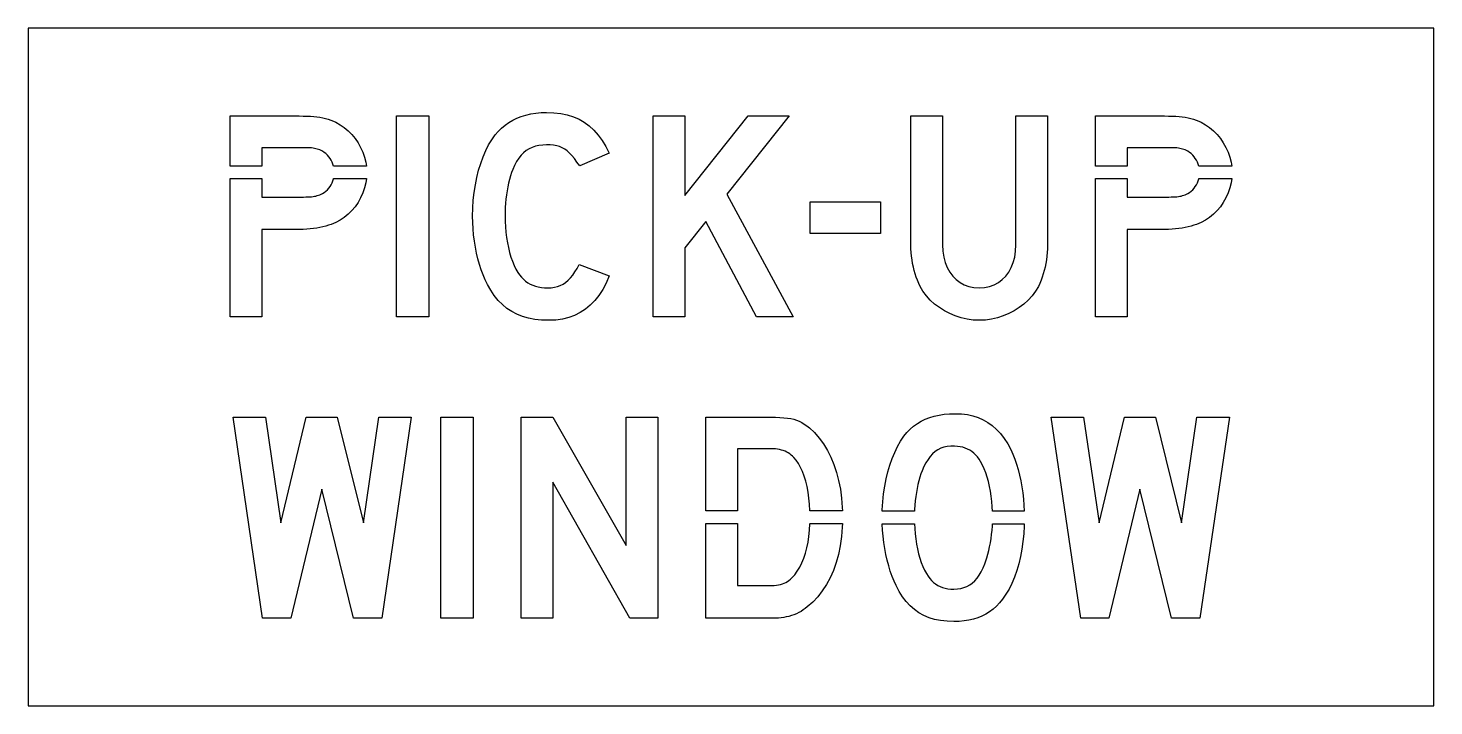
# Model space of a CAD drawing. Extents: x 0 to 56, y 0 to 27.
import ezdxf

# ---------------------------------------------------------------- set-up
doc = ezdxf.new("R2010")
doc.units = 0
doc.layers.add('CUT', color=7, linetype='Continuous')
doc.layers.add('OUTSIDE', color=1, linetype='Continuous')

msp = doc.modelspace()

# ---------------------------------------------------------------- linework, layer by layer
at = {"layer": 'CUT'}
for points in [[(22.3914, 15.9616), (22.1978, 15.8016), (21.9914, 15.6664), (21.7698, 15.556), (21.5338, 15.4704), (21.2842, 15.4088), (21.0186, 15.372), (20.7386, 15.36), (20.4522, 15.3688), (20.1834, 15.3976), (19.9306, 15.4448), (19.6938, 15.5128), (19.4722, 15.6), (19.265, 15.7072), (19.0714, 15.8352), (18.8922, 15.9832), (18.725, 16.1528), (18.5706, 16.344), (18.4282, 16.5568), (18.2962, 16.7912), (18.2082, 16.9728), (18.1258, 17.1664), (18.0506, 17.3704), (17.9818, 17.5848), (17.9194, 17.8072), (17.865, 18.0368), (17.8178, 18.2736), (17.7786, 18.5152), (17.7474, 18.7608), (17.725, 19.0104), (17.7114, 19.2616), (17.7066, 19.5144), (17.7138, 19.8296), (17.7346, 20.1432), (17.7682, 20.4528), (17.8154, 20.7568), (17.8746, 21.052), (17.9458, 21.3384), (18.0282, 21.6128), (18.1226, 21.8744), (18.2282, 22.1192), (18.3434, 22.3472), (18.4698, 22.5552), (18.605, 22.7424), (18.729, 22.884), (18.8602, 23.0136), (19.0002, 23.1312), (19.149, 23.2368), (19.3058, 23.3304), (19.4722, 23.412), (19.6466, 23.4816), (19.8298, 23.5384), (20.0226, 23.5832), (20.2234, 23.6144), (20.4346, 23.6336), (20.6546, 23.64), (20.9466, 23.6296), (21.2218, 23.5976), (21.4786, 23.544), (21.7202, 23.468), (21.9458, 23.3688), (22.1562, 23.2472), (22.353, 23.1024), (22.5362, 22.9336), (22.7066, 22.74), (22.8658, 22.5224), (23.0146, 22.28), (23.1522, 22.012), (21.9738, 21.5072), (21.865, 21.6648), (21.7626, 21.8032), (21.665, 21.9232), (21.569, 22.0248), (21.4738, 22.1104), (21.377, 22.1808), (21.277, 22.2368), (21.1714, 22.2808), (21.0578, 22.312), (20.9354, 22.3336), (20.8018, 22.3456), (20.6546, 22.3488), (20.4978, 22.3432), (20.3498, 22.3248), (20.2106, 22.2944), (20.0802, 22.2504), (19.9578, 22.1928), (19.8442, 22.1208), (19.737, 22.0344), (19.6378, 21.9336), (19.545, 21.816), (19.4594, 21.6832), (19.3802, 21.5336), (19.3066, 21.3664), (19.2594, 21.2432), (19.2162, 21.1104), (19.1762, 20.9704), (19.1394, 20.824), (19.1074, 20.6712), (19.0786, 20.5144), (19.0546, 20.3528), (19.0346, 20.188), (19.0186, 20.0208), (19.0074, 19.852), (19.0002, 19.6832), (18.9978, 19.5144), (19.0026, 19.2968), (19.0138, 19.0808), (19.0338, 18.8672), (19.0602, 18.6576), (19.0946, 18.4528), (19.1354, 18.2544), (19.1818, 18.064), (19.2354, 17.8816), (19.2946, 17.7104), (19.3586, 17.5496), (19.429, 17.4024), (19.5034, 17.2688), (19.5754, 17.168), (19.6514, 17.0768), (19.7314, 16.9944), (19.8162, 16.9208), (19.9066, 16.8568), (20.0018, 16.8016), (20.1026, 16.7552), (20.2106, 16.7176), (20.3242, 16.688), (20.4458, 16.6672), (20.5738, 16.6552), (20.7106, 16.6512), (20.841, 16.6568), (20.9658, 16.6744), (21.085, 16.7048), (21.1994, 16.7472), (21.3082, 16.8032), (21.4122, 16.872), (21.5114, 16.9544), (21.6066, 17.0504), (21.697, 17.16), (21.7842, 17.2848), (21.8666, 17.4232), (21.9458, 17.5768), (23.1522, 17.128), (23.0266, 16.8456), (22.8882, 16.588), (22.7362, 16.3544), (22.5706, 16.1456)], [(11.9762, 21.8784), (11.921, 21.9416), (11.8602, 21.9992), (11.7962, 22.0512), (11.7274, 22.0968), (11.673, 22.1232), (11.621, 22.1456), (11.5698, 22.1656), (11.5186, 22.1824), (11.4666, 22.1968), (11.4122, 22.2088), (11.3538, 22.2184), (11.2914, 22.2256), (11.2226, 22.2304), (11.1466, 22.2344), (11.0634, 22.236), (10.9698, 22.2368), (9.3138, 22.2368), (9.3138, 21.5054), (8.0506, 21.5054), (8.0506, 23.5), (10.8018, 23.5), (10.9586, 23.4984), (11.1066, 23.4952), (11.2466, 23.488), (11.3794, 23.4784), (11.5058, 23.4648), (11.6258, 23.4472), (11.741, 23.4256), (11.8514, 23.4), (11.9578, 23.3696), (12.061, 23.3344), (12.1618, 23.2936), (12.261, 23.2472), (12.433, 23.1528), (12.5962, 23.0392), (12.7498, 22.908), (12.893, 22.7616), (13.0242, 22.6016), (13.1418, 22.4296), (13.245, 22.248), (13.3322, 22.0584), (13.4018, 21.8616), (13.4538, 21.6616), (13.4778, 21.5054), (12.1694, 21.5054), (12.1434, 21.5848), (12.1106, 21.6632), (12.0714, 21.7384), (12.0266, 21.8104)], [(14.6754, 15.5), (14.6754, 23.5), (15.9666, 23.5), (15.9666, 15.5)], [(24.893, 15.5), (24.893, 23.5), (26.1562, 23.5), (26.1562, 20.328), (28.6826, 23.5), (30.3106, 23.5), (27.8402, 20.384), (30.4786, 15.5), (29.0194, 15.5), (26.9986, 19.2896), (26.1562, 18.2512), (26.1562, 15.5)], [(40.5434, 17.6224), (40.5138, 17.4824), (40.4802, 17.3456), (40.4418, 17.2112), (40.3994, 17.08), (40.3522, 16.9528), (40.3018, 16.828), (40.2474, 16.7072), (40.1314, 16.5152), (39.9946, 16.3344), (39.8394, 16.1648), (39.6674, 16.008), (39.4794, 15.8656), (39.2786, 15.7384), (39.0666, 15.628), (38.8434, 15.5344), (38.613, 15.46), (38.3762, 15.4048), (38.1338, 15.3712), (37.889, 15.36), (37.645, 15.3712), (37.4026, 15.4048), (37.1658, 15.46), (36.9354, 15.5344), (36.7122, 15.628), (36.5002, 15.7384), (36.2994, 15.8656), (36.1114, 16.008), (35.9394, 16.1648), (35.7842, 16.3344), (35.6474, 16.5152), (35.5314, 16.7072), (35.477, 16.828), (35.4266, 16.9528), (35.3794, 17.08), (35.337, 17.2112), (35.2986, 17.3456), (35.265, 17.4824), (35.2354, 17.6224), (35.2114, 17.7656), (35.1922, 17.9112), (35.1778, 18.0592), (35.1698, 18.2096), (35.1666, 18.3632), (35.1666, 23.5), (36.4298, 23.5), (36.4298, 18.3632), (36.4418, 18.1112), (36.4778, 17.876), (36.5354, 17.6576), (36.6146, 17.4576), (36.7146, 17.2776), (36.833, 17.1176), (36.9706, 16.9792), (37.1242, 16.864), (37.2946, 16.772), (37.4794, 16.7056), (37.6778, 16.6648), (37.889, 16.6512), (38.101, 16.6648), (38.2994, 16.7056), (38.4842, 16.772), (38.6546, 16.864), (38.8082, 16.9792), (38.9458, 17.1176), (39.0642, 17.2776), (39.1642, 17.4576), (39.2434, 17.6576), (39.301, 17.876), (39.337, 18.1112), (39.349, 18.3632), (39.349, 23.5), (40.6122, 23.5), (40.6122, 18.3632), (40.609, 18.2096), (40.601, 18.0592), (40.5866, 17.9112), (40.5674, 17.7656)], [(46.3914, 21.9416), (46.3306, 21.9992), (46.2666, 22.0512), (46.1978, 22.0968), (46.1434, 22.1232), (46.0914, 22.1456), (46.0402, 22.1656), (45.989, 22.1824), (45.937, 22.1968), (45.8826, 22.2088), (45.8242, 22.2184), (45.7618, 22.2256), (45.693, 22.2304), (45.617, 22.2344), (45.5338, 22.236), (45.4402, 22.2368), (43.7842, 22.2368), (43.7842, 21.5054), (42.521, 21.5054), (42.521, 23.5), (45.2722, 23.5), (45.429, 23.4984), (45.577, 23.4952), (45.717, 23.488), (45.8498, 23.4784), (45.9762, 23.4648), (46.0962, 23.4472), (46.2114, 23.4256), (46.3218, 23.4), (46.4282, 23.3696), (46.5314, 23.3344), (46.6322, 23.2936), (46.7314, 23.2472), (46.9034, 23.1528), (47.0666, 23.0392), (47.2202, 22.908), (47.3634, 22.7616), (47.4946, 22.6016), (47.6122, 22.4296), (47.7154, 22.248), (47.8026, 22.0584), (47.8722, 21.8616), (47.9242, 21.6616), (47.9482, 21.5054), (46.6398, 21.5054), (46.6138, 21.5848), (46.581, 21.6632), (46.5418, 21.7384), (46.497, 21.8104), (46.4466, 21.8784)], [(12.893, 19.728), (12.7498, 19.5848), (12.5962, 19.4576), (12.433, 19.3496), (12.261, 19.2616), (12.1674, 19.2208), (12.069, 19.1824), (11.9658, 19.1464), (11.8578, 19.1136), (11.7442, 19.084), (11.6258, 19.0576), (11.5026, 19.0352), (11.373, 19.016), (11.2386, 19.0008), (11.0986, 18.9896), (10.953, 18.9832), (10.8018, 18.9808), (9.3138, 18.9808), (9.3138, 15.5), (8.0506, 15.5), (8.0506, 21.0034), (9.3138, 21.0034), (9.3138, 20.272), (10.9698, 20.272), (11.0634, 20.2728), (11.1466, 20.2744), (11.2226, 20.2784), (11.2914, 20.2832), (11.3538, 20.2904), (11.4122, 20.3), (11.4666, 20.312), (11.5186, 20.3256), (11.5698, 20.3432), (11.621, 20.3632), (11.673, 20.3856), (11.7274, 20.412), (11.7962, 20.452), (11.8602, 20.5), (11.921, 20.556), (11.9762, 20.6184), (12.0266, 20.6864), (12.0714, 20.76), (12.1106, 20.8368), (12.1434, 20.9176), (12.1698, 21.0008), (12.1704, 21.0034), (13.479, 21.0034), (13.4538, 20.836), (13.4018, 20.6312), (13.3322, 20.432), (13.245, 20.24), (13.1418, 20.0576), (13.0242, 19.8864)], [(47.3634, 19.728), (47.2202, 19.5848), (47.0666, 19.4576), (46.9034, 19.3496), (46.7314, 19.2616), (46.6378, 19.2208), (46.5394, 19.1824), (46.4362, 19.1464), (46.3282, 19.1136), (46.2146, 19.084), (46.0962, 19.0576), (45.973, 19.0352), (45.8434, 19.016), (45.709, 19.0008), (45.569, 18.9896), (45.4234, 18.9832), (45.2722, 18.9808), (43.7842, 18.9808), (43.7842, 15.5), (42.521, 15.5), (42.521, 21.0034), (43.7842, 21.0034), (43.7842, 20.272), (45.4402, 20.272), (45.5338, 20.2728), (45.617, 20.2744), (45.693, 20.2784), (45.7618, 20.2832), (45.8242, 20.2904), (45.8826, 20.3), (45.937, 20.312), (45.989, 20.3256), (46.0402, 20.3432), (46.0914, 20.3632), (46.1434, 20.3856), (46.1978, 20.412), (46.2666, 20.452), (46.3306, 20.5), (46.3914, 20.556), (46.4466, 20.6184), (46.497, 20.6864), (46.5418, 20.76), (46.581, 20.8368), (46.6138, 20.9176), (46.6402, 21.0008), (46.6408, 21.0034), (47.9494, 21.0034), (47.9242, 20.836), (47.8722, 20.6312), (47.8026, 20.432), (47.7154, 20.24), (47.6122, 20.0576), (47.4946, 19.8864)], [(31.153, 20.0752), (33.9602, 20.0752), (33.9602, 18.812), (31.153, 18.812)], [(9.3414, 3.5), (8.163, 11.5), (9.4542, 11.5), (10.0718, 7.2896), (11.0822, 11.5), (12.3174, 11.5), (13.3558, 7.2896), (13.9734, 11.5), (15.2646, 11.5), (14.0854, 3.5), (12.963, 3.5), (11.6998, 8.6368), (10.4646, 3.5)], [(16.4438, 3.5), (16.4438, 11.5), (17.735, 11.5), (17.735, 3.5)], [(19.6438, 11.5), (20.907, 11.5), (23.8262, 6.3912), (23.8262, 11.5), (25.0894, 11.5), (25.0894, 3.5), (23.9662, 3.5), (20.907, 8.9176), (20.907, 3.5), (19.6438, 3.5)], [(31.0294, 8.7376), (30.9774, 8.9488), (30.9166, 9.1472), (30.8486, 9.3312), (30.7734, 9.4992), (30.691, 9.6512), (30.6022, 9.7848), (30.507, 9.9), (30.4558, 9.948), (30.4022, 9.9928), (30.3446, 10.0352), (30.2838, 10.0744), (30.2198, 10.1104), (30.1526, 10.1424), (30.083, 10.1696), (30.0102, 10.1928), (29.9342, 10.212), (29.8566, 10.2256), (29.7758, 10.2336), (29.6926, 10.2368), (28.2614, 10.2368), (28.2614, 7.765), (26.9982, 7.765), (26.9982, 11.5), (29.5806, 11.5), (29.7742, 11.4984), (29.9486, 11.492), (30.1062, 11.4816), (30.2494, 11.4656), (30.3798, 11.444), (30.4998, 11.416), (30.6118, 11.3808), (30.7182, 11.3376), (30.8198, 11.2872), (30.9206, 11.2272), (31.0214, 11.1576), (31.1246, 11.0792), (31.327, 10.8856), (31.515, 10.6704), (31.6862, 10.4352), (31.8406, 10.18), (31.979, 9.9048), (32.0998, 9.612), (32.203, 9.3016), (32.2886, 8.9744), (32.3558, 8.6312), (32.4046, 8.2736), (32.4342, 7.9008), (32.4376, 7.765), (31.1473, 7.765), (31.147, 7.7768), (31.1318, 8.032), (31.107, 8.2776), (31.0726, 8.5128)], [(38.2998, 8.7456), (38.2558, 8.9328), (38.2062, 9.112), (38.1502, 9.2824), (38.0878, 9.4424), (38.0198, 9.5928), (37.9454, 9.7312), (37.8806, 9.832), (37.8134, 9.9216), (37.7438, 10.0016), (37.6694, 10.0728), (37.5918, 10.1344), (37.5102, 10.188), (37.4238, 10.2328), (37.3318, 10.2704), (37.235, 10.3), (37.1318, 10.3232), (37.0222, 10.3392), (36.9062, 10.3488), (36.7566, 10.3488), (36.6158, 10.3352), (36.4838, 10.3064), (36.3598, 10.2632), (36.2438, 10.2048), (36.135, 10.1312), (36.0326, 10.0432), (35.9374, 9.9392), (35.8486, 9.82), (35.7654, 9.6848), (35.6878, 9.5336), (35.615, 9.3664), (35.5678, 9.2424), (35.5246, 9.1088), (35.4846, 8.9664), (35.4478, 8.8168), (35.4158, 8.6608), (35.387, 8.5), (35.363, 8.3352), (35.343, 8.1672), (35.327, 7.9968), (35.3158, 7.8264), (35.3127, 7.751), (34.0209, 7.751), (34.0222, 7.8128), (34.043, 8.1328), (34.0766, 8.4448), (34.1222, 8.748), (34.1806, 9.0416), (34.2502, 9.3248), (34.331, 9.596), (34.423, 9.8544), (34.5246, 10.0992), (34.6358, 10.3296), (34.7566, 10.544), (34.8854, 10.7424), (35.0086, 10.8896), (35.139, 11.0232), (35.2766, 11.1432), (35.423, 11.2496), (35.5782, 11.3424), (35.7414, 11.4232), (35.915, 11.4904), (36.0974, 11.5448), (36.291, 11.5872), (36.4942, 11.6168), (36.7086, 11.6344), (36.935, 11.64), (37.1806, 11.6312), (37.415, 11.6024), (37.6366, 11.5552), (37.8462, 11.4872), (38.0454, 11.4), (38.2326, 11.2928), (38.4102, 11.1648), (38.5774, 11.0168), (38.735, 10.8472), (38.883, 10.656), (39.0214, 10.4432), (39.1526, 10.2088), (39.2334, 10.0272), (39.3086, 9.8336), (39.3774, 9.6296), (39.4398, 9.4152), (39.4958, 9.1928), (39.5454, 8.9632), (39.587, 8.7264), (39.6222, 8.4848), (39.6494, 8.2392), (39.6694, 7.9896), (39.6808, 7.751), (38.417, 7.751), (38.4086, 7.9272), (38.391, 8.1408), (38.367, 8.3488), (38.3366, 8.5504)], [(41.931, 3.5), (40.7526, 11.5), (42.0438, 11.5), (42.6614, 7.2896), (43.6718, 11.5), (44.907, 11.5), (45.9454, 7.2896), (46.563, 11.5), (47.8542, 11.5), (46.675, 3.5), (45.5526, 3.5), (44.2894, 8.6368), (43.0542, 3.5)], [(31.803, 4.8296), (31.6382, 4.5768), (31.4558, 4.3456), (31.2566, 4.136), (31.0406, 3.9488), (30.9606, 3.8816), (30.8774, 3.82), (30.7894, 3.7648), (30.6982, 3.7144), (30.6038, 3.6696), (30.507, 3.6296), (30.4078, 3.5952), (30.3062, 3.5664), (30.2038, 3.5424), (30.0998, 3.5232), (29.995, 3.5096), (29.8894, 3.5), (29.867, 3.5), (29.8406, 3.5), (29.811, 3.5), (29.779, 3.5), (29.7446, 3.5), (29.707, 3.5), (29.667, 3.5), (29.6254, 3.5), (29.5814, 3.5), (29.5358, 3.5), (29.4886, 3.5), (29.4406, 3.5), (26.9982, 3.5), (26.9982, 7.263), (28.2614, 7.263), (28.2614, 4.7912), (29.5246, 4.7912), (29.6262, 4.7928), (29.7214, 4.7984), (29.811, 4.808), (29.895, 4.8216), (29.9734, 4.8392), (30.047, 4.8616), (30.1174, 4.888), (30.1838, 4.92), (30.247, 4.9568), (30.3078, 4.9992), (30.3662, 5.0464), (30.423, 5.1), (30.5374, 5.2272), (30.6422, 5.3704), (30.7382, 5.5288), (30.8238, 5.7008), (30.9006, 5.8872), (30.967, 6.0856), (31.023, 6.2976), (31.0694, 6.52), (31.1054, 6.7536), (31.1318, 6.9976), (31.147, 7.2512), (31.1473, 7.263), (32.4372, 7.263), (32.4334, 7.1208), (32.4022, 6.7432), (32.351, 6.3808), (32.2798, 6.0344), (32.1886, 5.7056), (32.079, 5.3944), (31.9502, 5.1024)], [(39.2902, 5.1256), (39.1878, 4.8808), (39.075, 4.6528), (38.9502, 4.4448), (38.815, 4.2576), (38.699, 4.1104), (38.5742, 3.9768), (38.4414, 3.8568), (38.3006, 3.7504), (38.1518, 3.6576), (37.9942, 3.5768), (37.8286, 3.5096), (37.655, 3.4552), (37.4734, 3.4128), (37.283, 3.3832), (37.0846, 3.3656), (36.8782, 3.36), (36.6062, 3.3688), (36.351, 3.3976), (36.1126, 3.4448), (35.8886, 3.5128), (35.6798, 3.6), (35.4854, 3.7072), (35.3046, 3.8352), (35.1358, 3.9832), (34.9798, 4.1528), (34.835, 4.344), (34.7006, 4.5568), (34.5766, 4.7912), (34.495, 4.9672), (34.4182, 5.1584), (34.347, 5.3624), (34.2814, 5.5768), (34.2222, 5.8016), (34.1694, 6.0336), (34.1246, 6.2712), (34.0862, 6.5128), (34.0558, 6.7568), (34.0334, 7.0016), (34.0198, 7.2456), (34.0198, 7.249), (35.3115, 7.249), (35.3206, 7.064), (35.3374, 6.8552), (35.3614, 6.6488), (35.3926, 6.4472), (35.4294, 6.2512), (35.4726, 6.0616), (35.523, 5.8808), (35.579, 5.7096), (35.6414, 5.5496), (35.7094, 5.4024), (35.7838, 5.2688), (35.8486, 5.168), (35.9174, 5.0768), (35.9902, 4.9944), (36.0678, 4.9208), (36.1494, 4.8568), (36.2366, 4.8016), (36.3286, 4.7552), (36.4262, 4.7176), (36.5302, 4.688), (36.6398, 4.6672), (36.7558, 4.6552), (36.8782, 4.6512), (37.0214, 4.6576), (37.155, 4.6768), (37.2806, 4.7104), (37.3982, 4.7568), (37.5086, 4.8176), (37.6118, 4.8928), (37.7086, 4.9824), (37.7998, 5.0872), (37.8854, 5.2072), (37.9654, 5.3432), (38.0414, 5.4944), (38.1134, 5.6616), (38.155, 5.7736), (38.195, 5.9), (38.2326, 6.0376), (38.2686, 6.184), (38.3014, 6.3392), (38.331, 6.5), (38.3574, 6.6648), (38.3798, 6.832), (38.3982, 6.9992), (38.411, 7.1656), (38.4156, 7.249), (39.6806, 7.249), (39.679, 7.1704), (39.6598, 6.8568), (39.6286, 6.5472), (39.5846, 6.2432), (39.5286, 5.948), (39.4606, 5.6616), (39.3814, 5.3872)]]:
    msp.add_lwpolyline(points, close=True, dxfattribs=at)
at = {"layer": 'OUTSIDE'}
msp.add_lwpolyline([(0, 0), (56, 0), (56, 27), (0, 27)], close=True, dxfattribs=at)

doc.saveas('drawing.dxf')
